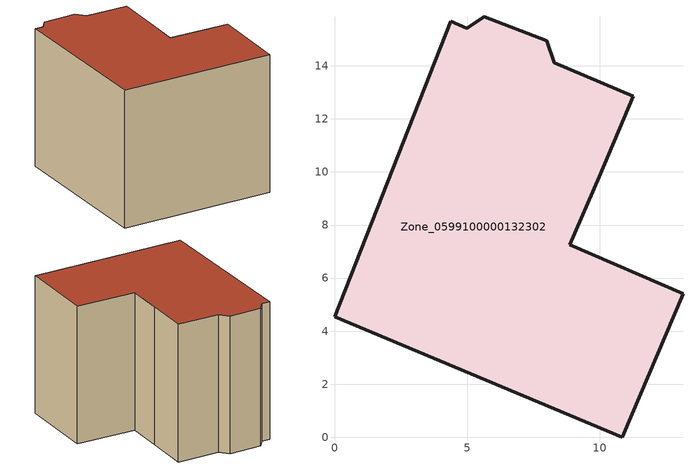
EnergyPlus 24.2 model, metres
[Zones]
Zone_0599100000132302
 floor ground (C_G): 0,4.54 4.38,15.68 4.98,15.42 5.64,15.85 8.01,14.95 8.28,14.12 11.26,12.85 9.98,9.81 8.87,7.25 13.14,5.4 10.85,0 z0
 wall outside (C_F): 10.85,0 13.14,5.4 8.87,7.25 9.98,9.81 11.26,12.85 8.28,14.12 8.01,14.95 5.64,15.85 4.98,15.42 4.38,15.68 0,4.54 10.85,0 z0:10.6
 roof outside (C_R): 8.28,14.12 8.01,14.95 5.64,15.85 4.98,15.42 4.38,15.68 0,4.54 10.85,0 13.14,5.4 8.87,7.25 9.98,9.81 11.26,12.85 z10.6
[BUILDING]
Pand.0599100000132302: North Axis=0; Terrain=City; Loads Convergence Tolerance Value=0.04; Temperature Convergence Tolerance Value=0.4; Solar Distribution=FullExterior; Maximum Number of Warmup Days=25; Minimum Number of Warmup Days=1
[Site:Location]
Rotterdam.The.Hague.AP_ZH_NLD Design_Conditions: Latitude=51.96; Longitude=4.45; Time Zone=1; Elevation=-4.5
[SITE:GROUNDTEMPERATURE:BUILDINGSURFACE]
18, 18, 18, 18, 18, 18, 18, 18, 18, 18, 18, 18
[MATERIAL] Thermal Absorptance=0.9; Solar Absorptance=0.7; Visible Absorptance=0.7
Name | Roughness | Thickness | Conductivity | Density | Specific Heat
G.TC.1946 | MediumSmooth | 0.15 | 1 | 540 | 1210
F.TC.1946 | Rough | 0.3 | 0.857143 | 1920 | 840
R.TC.1946 | MediumRough | 0.2 | 0.909091 | 1500 | 1000
[CONSTRUCTION]
C_G: G.TC.1946
C_F: F.TC.1946
C_R: R.TC.1946
[ZONE]
Zone_0599100000132302: Type=1; Multiplier=1; Ceiling Height=Autocalculate; Volume=Autocalculate; Floor Area=autocalculate; Part of Total Floor Area=Yes
[ZONEINFILTRATION:DESIGNFLOWRATE]
Infil_Zone_0599100000132302: Zone or ZoneList or Space or SpaceList=Zone_0599100000132302; Schedule=AlwaysOn; Design Flow Rate Calculation Method=Flow/Area; Flow Rate per Floor Area=0.003; Constant Term Coefficient=1; Temperature Term Coefficient=0; Velocity Term Coefficient=0; Velocity Squared Term Coefficient=0
[HVACTEMPLATE:ZONE:IDEALLOADSAIRSYSTEM]
Zone_0599100000132302: Maximum Heating Supply Air Temperature=50; Minimum Cooling Supply Air Temperature=13; Maximum Heating Supply Air Humidity Ratio=0.0156; Minimum Cooling Supply Air Humidity Ratio=0.0077; Heating Limit=NoLimit; Cooling Limit=NoLimit; Dehumidification Control Type=ConstantSensibleHeatRatio; Cooling Sensible Heat Ratio=0.7; Dehumidification Setpoint=60; Humidification Control Type=None; Humidification Setpoint=30; Outdoor Air Method=None; Outdoor Air Flow Rate per Person=0.00944; Outdoor Air Flow Rate per Zone Floor Area=0; Outdoor Air Flow Rate per Zone=0; Demand Controlled Ventilation Type=None; Outdoor Air Economizer Type=NoEconomizer; Heat Recovery Type=None; Sensible Heat Recovery Effectiveness=0.7; Latent Heat Recovery Effectiveness=0.65
[ZONECONTROL:THERMOSTAT]
ThermostatControl_Zone_0599100000132302: Zone or ZoneList=Zone_0599100000132302; Control Type Schedule=DualSetpointControlType; Control 1=Thermostat_Zone_0599100000132302; Temperature Difference Between Cutout And Setpoint=0
[THERMOSTATSETPOINT:DUALSETPOINT]
Thermostat_Zone_0599100000132302: Heating Setpoint Temperature Schedule=HeatingSetpoint_Zone_0599100000132302; Cooling Setpoint Temperature Schedule=CoolingSetpoint_Zone_0599100000132302
[SCHEDULE:COMPACT]
HeatingSetpoint_Zone_0599100000132302: Through: 12/31, For: AllDays, Until: 24:00, 21
CoolingSetpoint_Zone_0599100000132302: Through: 12/31, For: AllDays, Until: 24:00, 24
DualSetpointControlType: Through: 12/31, For: AllDays, Until: 24:00, 4
AlwaysOn: Through: 12/31, For: AllDays, Until: 24:00, 1
